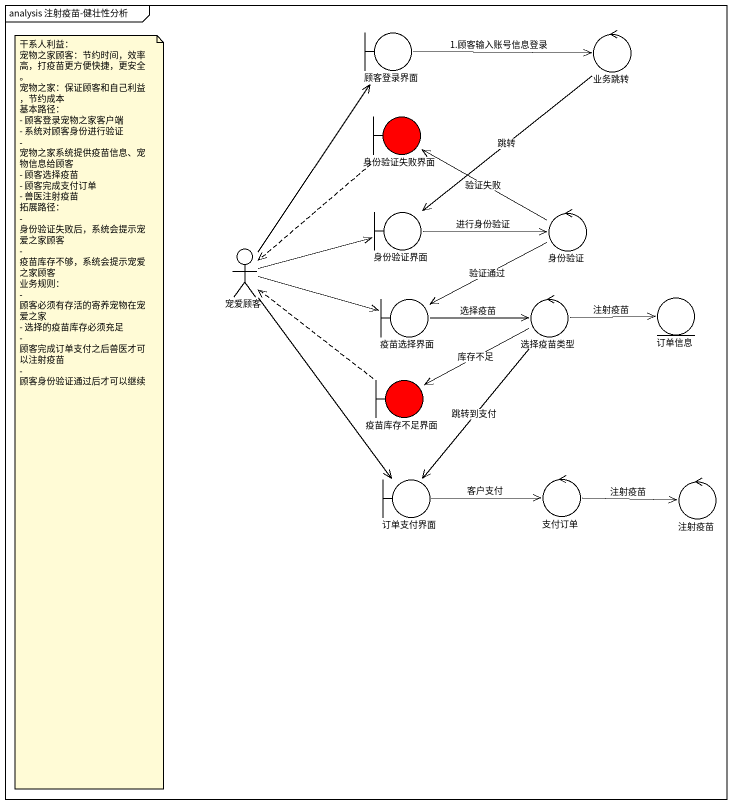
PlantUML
@startuml
mainframe analysis 注射疫苗-健壮性分析
boundary 顾客登录界面
control 业务跳转
boundary 身份验证失败界面 #FF0000
boundary 身份验证界面
control 身份验证
actor 宠爱顾客
boundary 疫苗选择界面
control 选择疫苗类型
entity 订单信息
boundary 疫苗库存不足界面 #FF0000
boundary 订单支付界面
control 支付订单
control 注射疫苗
顾客登录界面 -right-> 业务跳转 : 1.顾客输入账号信息登录
业务跳转 --> 身份验证界面 : 跳转
身份验证失败界面 ..> 宠爱顾客
身份验证界面 -right-> 身份验证 : 进行身份验证
身份验证 -left-> 身份验证失败界面 : 验证失败
身份验证 -left-> 疫苗选择界面 : 验证通过
宠爱顾客 -up-> 顾客登录界面
宠爱顾客 -right-> 身份验证界面
宠爱顾客 -right-> 疫苗选择界面
宠爱顾客 --> 订单支付界面
疫苗选择界面 -right-> 选择疫苗类型 : 选择疫苗
选择疫苗类型 -right-> 订单信息 : 注射疫苗
选择疫苗类型 -left-> 疫苗库存不足界面 : 库存不足
选择疫苗类型 --> 订单支付界面 : 跳转到支付
疫苗库存不足界面 .up.> 宠爱顾客
订单支付界面 -right-> 支付订单 : 客户支付
支付订单 -right-> 注射疫苗 : 注射疫苗
note as N1
  干系人利益：
  宠物之家顾客：节约时间，效率高，打疫苗更方便快捷，更安全。
  宠物之家：保证顾客和自己利益，节约成本
  基本路径：
  - 顾客登录宠物之家客户端
  - 系统对顾客身份进行验证
  - 宠物之家系统提供疫苗信息、宠物信息给顾客
  - 顾客选择疫苗
  - 顾客完成支付订单
  - 兽医注射疫苗
  拓展路径：
  - 身份验证失败后，系统会提示宠爱之家顾客
  - 疫苗库存不够，系统会提示宠爱之家顾客
  业务规则：
  - 顾客必须有存活的寄养宠物在宠爱之家
  - 选择的疫苗库存必须充足
  - 顾客完成订单支付之后兽医才可以注射疫苗
  - 顾客身份验证通过后才可以继续
end note
@enduml
